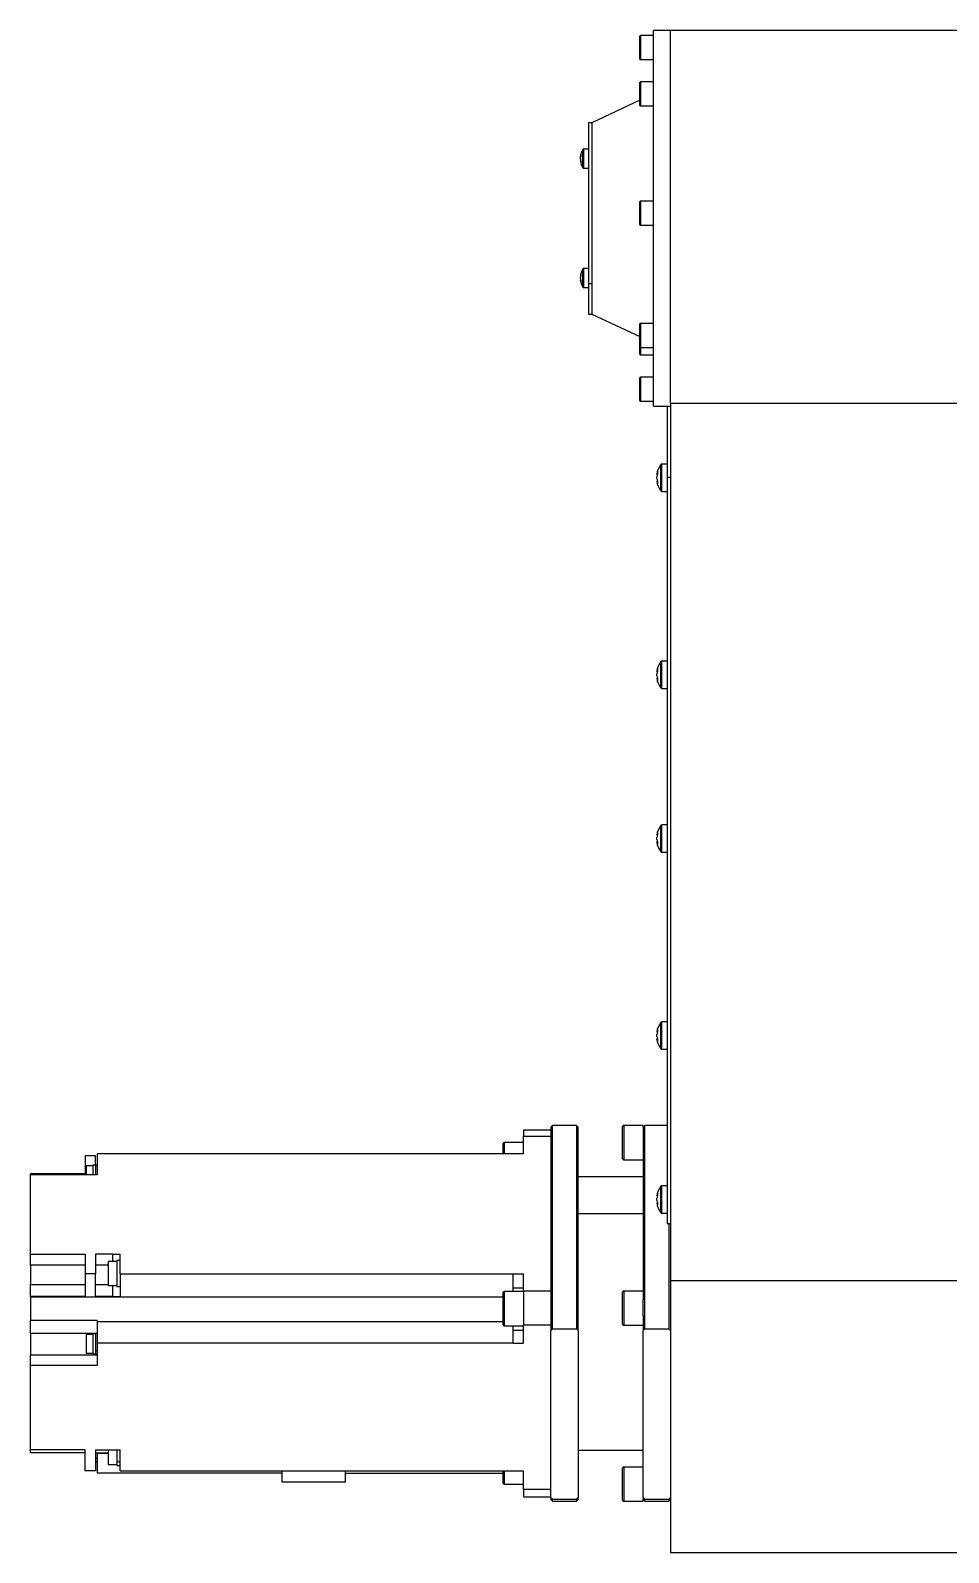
# Model space of a CAD drawing. Header units: millimetres. Extents: x 0.015 to 0.589, y 0.005 to 0.415.
# Drawn here: x 0.39031 to 0.41718, y 0.30173 to 0.34628 of the extents above; entities that cross this region are included whole.
import ezdxf

# ---------------------------------------------------------------- set-up
doc = ezdxf.new("R2010")
doc.units = ezdxf.units.MM

msp = doc.modelspace()

# ---------------------------------------------------------------- linework, layer by layer
at = {"color": 7, "linetype": 'Continuous', "lineweight": 25}
for p, q in [((0.4090411054418134, 0.346278705205793), (0.4085411054418135, 0.346278705205793)), ((0.4085411054418134, 0.3352787052057929), (0.4085411054418135, 0.346278705205793)), ((0.4183411054418135, 0.3462787052057929), (0.4090411054418133, 0.346278705205793)), ((0.4090411054418134, 0.3353603241722787), (0.4090411054418135, 0.346278705205793)), ((0.4081411054418135, 0.3455128833381772), (0.4081411054418135, 0.3461063653358036)), ((0.4085411054418135, 0.3461263653358043), (0.4081611054418135, 0.3461263653358043)), ((0.4081411054418135, 0.3454463653358036), (0.4081411054418135, 0.3455128833381772)), ((0.4081611054418135, 0.3454263653358042), (0.4085411054418135, 0.3454263653358042)), ((0.4081411054418135, 0.3440907354519698), (0.4081411054418135, 0.3447507354519698)), ((0.4085411054418135, 0.3447707354519711), (0.4081611054418135, 0.3447707354519711)), ((0.4081411054418135, 0.3442398163169041), (0.4067411054418135, 0.343578705205793)), ((0.4081611054418135, 0.3440707354519711), (0.4085411054418135, 0.3440707354519711)), ((0.4067411054418135, 0.3435787052057931), (0.4066411054418135, 0.3435787052057931)), ((0.4066411054418135, 0.3435787052057931), (0.4066411054418134, 0.3388602972514965)), ((0.4067411054418135, 0.3435787052057931), (0.4067411054418134, 0.3388602972514964)), ((0.4067411054418135, 0.343578705205793), (0.4067411054418134, 0.337978705205793)), ((0.4064056849538223, 0.3425933675845099), (0.4064056849538224, 0.3425943966853729)), ((0.4064056849538224, 0.3425933675845099), (0.4064056849538223, 0.342592525045333)), ((0.4064056849538223, 0.3425933675845099), (0.4064188091522971, 0.3425925647722279)), ((0.4064167317502739, 0.3425918894408356), (0.4064056849538223, 0.342592525045333)), ((0.4066411054418134, 0.3428068797239579), (0.4065014555950726, 0.3428068797239579)), ((0.4064056849538224, 0.3425151364502262), (0.4064056849538224, 0.3425426668028607)), ((0.4064056849538224, 0.3425151364502261), (0.4064056849538224, 0.3425110926450551)), ((0.4064198924152363, 0.3424620518636821), (0.4064056849538224, 0.3424612344025828)), ((0.4064056849538224, 0.3424593627625427), (0.4064056849538224, 0.3424612344025828)), ((0.4065014555950726, 0.3422468797239579), (0.4066411054418134, 0.3422468797239579)), ((0.4081411054418134, 0.3406016536444986), (0.4081411054418134, 0.3412616536444987)), ((0.4085411054418134, 0.3412816536444999), (0.4081611054418135, 0.3412816536444999)), ((0.4081611054418134, 0.3405816536444999), (0.4085411054418134, 0.3405816536444999)), ((0.4064056849538223, 0.3390970185481801), (0.4064056849538223, 0.3390980476490432)), ((0.4064056849538223, 0.3390970185481801), (0.4064056849538223, 0.3390961760090033)), ((0.4064056849538223, 0.3390970185481801), (0.406418809152297, 0.3390962157358982)), ((0.4064167317502738, 0.3390955404045058), (0.4064056849538223, 0.3390961760090033)), ((0.4064056849538223, 0.3390187874138965), (0.4064056849538223, 0.3390463177665309)), ((0.4066411054418134, 0.3393105306876282), (0.4065014555950726, 0.3393105306876282)), ((0.4064056849538223, 0.3390187874138963), (0.4064056849538223, 0.3390147436087254)), ((0.4064198924152362, 0.3389657028273524), (0.4064056849538223, 0.338964885366253)), ((0.4064056849538223, 0.338963013726213), (0.4064056849538223, 0.338964885366253)), ((0.4065014555950726, 0.3387505306876282), (0.4066411054418134, 0.3387505306876282)), ((0.4066411054418134, 0.3388602972514965), (0.4066411054418134, 0.3379787052057931)), ((0.4067411054418134, 0.3388602972514964), (0.4066411054418134, 0.3388602972514965)), ((0.4067411054418134, 0.3388602972514964), (0.4067411054418134, 0.3379787052057931)), ((0.4066411054418134, 0.3379787052057931), (0.4067411054418134, 0.3379787052057931)), ((0.4067411054418134, 0.337978705205793), (0.4081411054418134, 0.3373175940946819)), ((0.4085411054418134, 0.3377029767159762), (0.4081611054418134, 0.3377029767159762)), ((0.4081411054418134, 0.3376614716726934), (0.4081411054418134, 0.3376829767159775)), ((0.4081411054418134, 0.3370229767159775), (0.4081411054418134, 0.3376614716726934)), ((0.4081411054418134, 0.3368066749596161), (0.4081411054418134, 0.3370246105549701)), ((0.4081611054418134, 0.3370029767159761), (0.4085411054418134, 0.3370029767159761)), ((0.4081611054418134, 0.3367866749596148), (0.4085411054418134, 0.3367866749596148)), ((0.4081411054418134, 0.3360895400324982), (0.4081411054418134, 0.3361110450757824)), ((0.4081411054418134, 0.3354510450757823), (0.4081411054418134, 0.3360895400324982)), ((0.4085411054418134, 0.336131045075781), (0.4081611054418134, 0.336131045075781)), ((0.4081611054418134, 0.335431045075781), (0.4085411054418134, 0.335431045075781)), ((0.4085411054418134, 0.335278705205793), (0.4090411054418133, 0.335278705205793)), ((0.4089411054418134, 0.335278705205793), (0.4089411054418133, 0.3332085995461881)), ((0.4178411054418134, 0.3353603241722786), (0.4090411054418134, 0.3353603241722787)), ((0.4090411054418134, 0.3353603241722787), (0.409041105441813, 0.3096798320971054)), ((0.4086389864400133, 0.3332854661607497), (0.4086389864400135, 0.333287881151468)), ((0.4086389864400135, 0.3332854661607497), (0.4086389864400133, 0.3332839398934014)), ((0.4089411054418133, 0.3335869693705527), (0.4087866360292103, 0.3335869693705527)), ((0.4086389864400136, 0.3331650246707738), (0.4086389864400135, 0.3332148961538594)), ((0.4086389864400135, 0.3331650246707738), (0.4086389864400137, 0.3331590425872445)), ((0.4086389864400135, 0.3330860575896364), (0.4086389864400138, 0.3330899988477025)), ((0.4089411054418133, 0.3332085995461881), (0.4090411054418133, 0.3332085995461881)), ((0.4089411054418133, 0.3332085995461881), (0.4089411054418131, 0.3113564180691272)), ((0.4087866360292103, 0.3327869693705526), (0.4089411054418133, 0.3327869693705526)), ((0.4086389864400133, 0.3275195983325785), (0.4086389864400135, 0.3275220133232968)), ((0.4086389864400135, 0.3275195983325785), (0.4086389864400133, 0.3275180720652303)), ((0.4086389864400135, 0.3273991568426027), (0.4086389864400135, 0.3274490283256882)), ((0.4089411054418133, 0.3278211015423815), (0.4087866360292102, 0.3278211015423815)), ((0.4086389864400135, 0.3273991568426027), (0.4086389864400136, 0.3273931747590734)), ((0.4086389864400135, 0.3273201897614653), (0.4086389864400137, 0.3273241310195314)), ((0.4087866360292102, 0.3270211015423815), (0.4089411054418133, 0.3270211015423815)), ((0.4089411054418132, 0.3230250816566399), (0.4087866360292102, 0.3230250816566399)), ((0.4086389864400132, 0.3227235784468369), (0.4086389864400134, 0.3227259934375552)), ((0.4086389864400134, 0.3227235784468369), (0.4086389864400132, 0.3227220521794886)), ((0.4086389864400135, 0.322603136956861), (0.4086389864400134, 0.3226530084399466)), ((0.4086389864400134, 0.322603136956861), (0.4086389864400136, 0.3225971548733318)), ((0.4086389864400134, 0.3225241698757236), (0.4086389864400137, 0.3225281111337898)), ((0.4087866360292102, 0.3222250816566399), (0.4089411054418132, 0.3222250816566399)), ((0.4089411054418132, 0.3172592138284688), (0.4087866360292101, 0.3172592138284688)), ((0.4086389864400132, 0.3169577106186658), (0.4086389864400133, 0.3169601256093841)), ((0.4086389864400133, 0.3169577106186658), (0.4086389864400131, 0.3169561843513175)), ((0.4086389864400134, 0.3168372691286899), (0.4086389864400133, 0.3168871406117755)), ((0.4086389864400133, 0.3168372691286899), (0.4086389864400135, 0.3168312870451607)), ((0.4086389864400133, 0.3167583020475525), (0.4086389864400136, 0.3167622433056186)), ((0.4087866360292101, 0.3164592138284688), (0.4089411054418132, 0.3164592138284688)), ((0.405541105441813, 0.3140935598051918), (0.4047411054418131, 0.3140935598051918)), ((0.4047411054418131, 0.3140935598051918), (0.4047411054418131, 0.3139034440396568)), ((0.4055911054418131, 0.314228839039437), (0.4055411054418132, 0.3141788390394371)), ((0.4055411054418132, 0.3141788390394371), (0.4055411054418131, 0.3082217853876324)), ((0.4062911054418131, 0.314228839039437), (0.4055911054418131, 0.314228839039437)), ((0.4055911054418131, 0.3082806249428523), (0.4055911054418131, 0.314228839039437)), ((0.4063411054418131, 0.314178839039437), (0.4062911054418131, 0.314228839039437)), ((0.4062911054418131, 0.314228839039437), (0.4062911054418131, 0.3082806249428523)), ((0.4063411054418131, 0.3082217853876324), (0.4063411054418131, 0.314178839039437)), ((0.4076411054418131, 0.3134044806914049), (0.4076411054418131, 0.3141964991694476)), ((0.4082411054418131, 0.3142264991694479), (0.4076711054418132, 0.3142264991694479)), ((0.4082911054418131, 0.314228839039437), (0.4082411054418131, 0.314178839039437)), ((0.4082411054418131, 0.3141784997016667), (0.4082411054418131, 0.3142264991694477)), ((0.4082411054418131, 0.3141784997016667), (0.4082411054418131, 0.3091227926971741)), ((0.4089411054418132, 0.314228839039437), (0.4082911054418131, 0.314228839039437)), ((0.4082911054418131, 0.3082806249428522), (0.4082911054418131, 0.314228839039437)), ((0.4041411054418131, 0.3134009710865115), (0.4041411054418131, 0.3136967331564459)), ((0.4047411054418131, 0.3137267331564462), (0.4041711054418132, 0.3137267331564462)), ((0.4047411054418131, 0.3134003805723872), (0.4047411054418131, 0.3139034440396568)), ((0.405541105441813, 0.3139034440396568), (0.4047411054418131, 0.3139034440396568)), ((0.3919111054418131, 0.3133389625136186), (0.3919111054418131, 0.3128112057658614)), ((0.3922111054418131, 0.3133389625136186), (0.3919111054418131, 0.3133389625136186)), ((0.3922111054418131, 0.3130665306206335), (0.3922111054418131, 0.3133389625136186)), ((0.3922611054418131, 0.3134009710865116), (0.3922611054418131, 0.312786656551977)), ((0.4044411054418131, 0.3134009710865115), (0.3922611054418131, 0.3134009710865116)), ((0.4044411054418131, 0.3134009710865115), (0.4044411054418131, 0.3134003805723871)), ((0.4047411054418131, 0.3134003805723872), (0.4044411054418131, 0.3134003805723871)), ((0.4076411054418131, 0.3132564991694476), (0.4076411054418131, 0.3134044806914049)), ((0.4076711054418132, 0.3132264991694479), (0.4082411054418131, 0.3132264991694479)), ((0.3919111054418131, 0.3128112057658614), (0.3903111054418131, 0.3128112057658614)), ((0.3903111054418131, 0.3128112057658614), (0.3903111054418131, 0.3128012882240271)), ((0.3919411054418132, 0.3128007130754504), (0.3903111054418131, 0.3128007130754498)), ((0.3903111054418131, 0.3127866565519771), (0.3903111054418131, 0.3128007130754498)), ((0.3922611054418131, 0.312786656551977), (0.3903111054418131, 0.3127866565519771)), ((0.3903111054418131, 0.3104640126358822), (0.3903111054418131, 0.3127866565519771)), ((0.3921411054418131, 0.3130465306206336), (0.3919411054418131, 0.3130465306206336)), ((0.3919411054418132, 0.3130465306206336), (0.3919411054418131, 0.312786656551977)), ((0.3922111054418131, 0.3130665306206336), (0.3921411054418131, 0.3130665306206336)), ((0.3921411054418131, 0.3130665306206337), (0.3921411054418131, 0.312786656551977)), ((0.392261105441813, 0.3130715306206336), (0.392211105441813, 0.3130715306206336)), ((0.3922111054418131, 0.3130715306206336), (0.3922111054418131, 0.312786656551977)), ((0.4082411054418131, 0.312728839039437), (0.4063411054418131, 0.312728839039437)), ((0.4089411054418131, 0.3124631939427271), (0.4087866360292101, 0.3124631939427271)), ((0.4086389864400131, 0.3121616907329242), (0.4086389864400133, 0.3121641057236424)), ((0.4086389864400133, 0.3121616907329242), (0.4086389864400131, 0.3121601644655759)), ((0.4086389864400133, 0.3120412492429482), (0.4086389864400133, 0.3120911207260338)), ((0.4086389864400133, 0.3120412492429482), (0.4086389864400135, 0.312035267159419)), ((0.4086389864400133, 0.3119622821618109), (0.4086389864400136, 0.311966223419877)), ((0.4082411054418131, 0.3116424632363785), (0.4063411054418131, 0.3116424632363785)), ((0.4087866360292101, 0.3116631939427271), (0.4089411054418131, 0.3116631939427271)), ((0.4089411054418131, 0.3113564180691272), (0.4090411054418131, 0.3113564180691273)), ((0.4089911054418131, 0.3113564180691272), (0.4089911054418131, 0.3082806249428523)), ((0.3903111054418131, 0.3104640126358822), (0.3919111054418131, 0.3104640126358821)), ((0.3903111054418131, 0.3101435139742186), (0.3903111054418131, 0.3104640126358822)), ((0.3919111054418131, 0.3101435139742186), (0.3903111054418131, 0.3101435139742186)), ((0.3903111054418131, 0.3101435139742186), (0.3903111054418131, 0.3095780932753393)), ((0.3919111054418131, 0.3104640126358821), (0.3919111054418131, 0.3098839553862457)), ((0.3927111054418131, 0.3104640126358821), (0.3922111054418131, 0.3104640126358821)), ((0.3922111054418131, 0.3104640126358821), (0.3922111054418131, 0.3098839553862457)), ((0.3928411054418131, 0.3102441929437265), (0.3925811054418131, 0.3102441929437265)), ((0.3925811054418131, 0.3102441929437265), (0.3925811054418131, 0.3095441929437265)), ((0.3927111054418131, 0.3104641102961635), (0.3929411054418131, 0.3104641102961635)), ((0.3927111054418131, 0.3104641102961635), (0.3927111054418131, 0.3104640126358821)), ((0.3927111054418131, 0.3104640126358821), (0.3927111054418131, 0.3102441929437265)), ((0.3929411054418131, 0.3102741929437265), (0.3928411054418131, 0.3102741929437265)), ((0.3928411054418131, 0.3102741929437265), (0.3928411054418131, 0.3095141929437265)), ((0.3929411054418131, 0.3102422519478112), (0.3929411054418131, 0.3104641102961635)), ((0.3929411054418131, 0.3100676872929376), (0.3929411054418131, 0.3102422519478112)), ((0.3929411054418131, 0.3098839553862457), (0.3929411054418131, 0.3100676872929376)), ((0.3922111054418131, 0.3098839553862457), (0.3919111054418131, 0.3098839553862457)), ((0.3919111054418131, 0.3098839553862457), (0.391911105441813, 0.3092271654883511)), ((0.392211105441813, 0.3092271654883517), (0.3922111054418131, 0.3098839553862457)), ((0.3929411054418131, 0.3098839553862457), (0.4044411054418131, 0.3098839553862456)), ((0.3929411054418131, 0.3098839553862457), (0.392941105441813, 0.3092241361508477)), ((0.4044411054418131, 0.30988454590037), (0.4047411054418131, 0.30988454590037)), ((0.4044411054418131, 0.30988454590037), (0.4044411054418131, 0.3098839553862456)), ((0.404441105441813, 0.3093664926342725), (0.4044411054418131, 0.3098839553862456)), ((0.4047411054418131, 0.3093814824331004), (0.4047411054418131, 0.30988454590037)), ((0.4178411054418131, 0.3096798320971053), (0.409041105441813, 0.3096798320971054)), ((0.409041105441813, 0.3096798320971054), (0.409041105441813, 0.301728839039437)), ((0.3903111054418131, 0.3095780932753393), (0.3919111054418131, 0.3095780932753392)), ((0.390311105441813, 0.3092271654883511), (0.3903111054418131, 0.3095780932753393)), ((0.391911105441813, 0.3092271654883511), (0.390311105441813, 0.3092271654883511)), ((0.390311105441813, 0.3092271654883511), (0.3903111054418131, 0.3092150562719036)), ((0.3903111054418131, 0.3092150562719036), (0.3903111054418131, 0.308518632187271)), ((0.392711105441813, 0.3092271654883511), (0.392211105441813, 0.3092271654883517)), ((0.3925811054418131, 0.3095441929437265), (0.3928411054418131, 0.3095441929437265)), ((0.3927111054418131, 0.3095441929437265), (0.392711105441813, 0.3092271654883511)), ((0.392711105441813, 0.3092241361508477), (0.392711105441813, 0.3092271654883511)), ((0.392711105441813, 0.3092241361508477), (0.392941105441813, 0.3092241361508477)), ((0.3928411054418131, 0.3095141929437265), (0.3929411054418131, 0.3095141929437265)), ((0.4041411054418131, 0.3085444741562295), (0.4041411054418131, 0.3093364926342722)), ((0.4047411054418131, 0.3093664926342724), (0.4041711054418131, 0.3093664926342724)), ((0.404441105441813, 0.3094817279999287), (0.404741105441813, 0.3094817279999287)), ((0.4055411054418131, 0.3093814824331004), (0.4047411054418131, 0.3093814824331004)), ((0.4047411054418131, 0.3093814824331004), (0.404741105441813, 0.3083919962100614)), ((0.4076411054418131, 0.3085597690001), (0.4076411054418131, 0.3093517874781426)), ((0.4082411054418131, 0.3093817874781429), (0.4076711054418131, 0.3093817874781429)), ((0.4082411054418131, 0.3086680223760447), (0.4082411054418131, 0.3091227926971741)), ((0.3922611054418131, 0.3085186321872717), (0.3903111054418131, 0.308518632187271)), ((0.3903111054418131, 0.308142256743151), (0.3903111054418131, 0.308518632187271)), ((0.3922611054418131, 0.3085186321872717), (0.3922611054418131, 0.3084925650442199)), ((0.3922611054418131, 0.3084925650442199), (0.3922611054418131, 0.3078577969299139)), ((0.4041411054418131, 0.3083964926342722), (0.4041411054418131, 0.3085444741562295)), ((0.4041711054418131, 0.3083664926342724), (0.4047411054418131, 0.3083664926342724)), ((0.404441105441813, 0.3078577969299137), (0.4044411054418131, 0.3083664926342724)), ((0.404741105441813, 0.3083919962100614), (0.405541105441813, 0.3083919962100614)), ((0.404741105441813, 0.3078571691305105), (0.404741105441813, 0.3083919962100614)), ((0.4076411054418131, 0.3084117874781426), (0.4076411054418131, 0.3085597690001)), ((0.4076711054418131, 0.3083817874781429), (0.4082411054418131, 0.3083817874781429)), ((0.4082411054418131, 0.3086680223760447), (0.4082411054418131, 0.3082217853876323)), ((0.3922611054418131, 0.3081422567431509), (0.3903111054418131, 0.308142256743151)), ((0.3903111054418131, 0.308142256743151), (0.3903111054418131, 0.3075061584569117)), ((0.3921411054418131, 0.3081115135498745), (0.3919411054418131, 0.3081115135498746)), ((0.391941105441813, 0.3081115135498746), (0.391941105441813, 0.3075615135498746)), ((0.3922111054418131, 0.3081315135498746), (0.3921411054418131, 0.3081315135498746)), ((0.3921411054418131, 0.3081315135498746), (0.3921411054418131, 0.3075415135498746)), ((0.392261105441813, 0.3081365135498746), (0.392211105441813, 0.3081365135498746)), ((0.3922111054418131, 0.3081365135498745), (0.392211105441813, 0.3076309698404857)), ((0.3922611054418131, 0.3078577969299139), (0.392261105441813, 0.3072046943498079)), ((0.404441105441813, 0.3078577969299137), (0.3922611054418131, 0.3078577969299139)), ((0.4044411054418131, 0.3082395836890152), (0.4047411054418131, 0.3082395836890151)), ((0.404441105441813, 0.3078577969299137), (0.404441105441813, 0.3078571691305105)), ((0.404441105441813, 0.3078571691305105), (0.404741105441813, 0.3078571691305105)), ((0.405541105441813, 0.3033436396887592), (0.4055411054418131, 0.3082217853876324)), ((0.4055911054418131, 0.3082806249428523), (0.4062911054418131, 0.3082806249428523)), ((0.4063411054418131, 0.3082217853876324), (0.406341105441813, 0.3033436396887591)), ((0.408241105441813, 0.303343639688759), (0.4082411054418131, 0.3082217853876323)), ((0.4082911054418131, 0.3082806249428522), (0.4089911054418131, 0.3082806249428523)), ((0.392261105441813, 0.3075061584569116), (0.3903111054418131, 0.3075061584569117)), ((0.3903111054418131, 0.3072046943498079), (0.3903111054418131, 0.3075061584569117)), ((0.391941105441813, 0.3075615135498745), (0.3921411054418131, 0.3075615135498745)), ((0.3921411054418131, 0.3075415135498746), (0.392211105441813, 0.3075415135498746)), ((0.392211105441813, 0.3076309698404857), (0.3922111054418131, 0.3075365135498745)), ((0.392261105441813, 0.3076309698404857), (0.392211105441813, 0.3076309698404857)), ((0.392211105441813, 0.3075365135498746), (0.392261105441813, 0.3075365135498746)), ((0.392261105441813, 0.3072046943498079), (0.3903111054418131, 0.3072046943498079)), ((0.390311105441813, 0.3047353978429), (0.3903111054418131, 0.3072046943498079)), ((0.391911105441813, 0.3047353978429), (0.390311105441813, 0.3047353978429)), ((0.390311105441813, 0.3046464723130131), (0.390311105441813, 0.3047353978429)), ((0.391911105441813, 0.3041187155652558), (0.391911105441813, 0.3047353978429)), ((0.392211105441813, 0.3047353978429), (0.392711105441813, 0.3047353978429)), ((0.392211105441813, 0.3047353978429), (0.392211105441813, 0.3041187155652558)), ((0.392581105441813, 0.3047353978429), (0.392581105441813, 0.3043021307744572)), ((0.392711105441813, 0.3047355016694875), (0.392941105441813, 0.3047355016694875)), ((0.392711105441813, 0.3047355016694875), (0.392711105441813, 0.3047353978429)), ((0.3928411054418131, 0.3047355016694875), (0.3928411054418131, 0.3043917754092312)), ((0.392941105441813, 0.3044996351034511), (0.392941105441813, 0.3047355016694875)), ((0.406341105441813, 0.304728839039437), (0.408241105441813, 0.304728839039437)), ((0.391911105441813, 0.3046464723130131), (0.390311105441813, 0.3046464723130131)), ((0.392211105441813, 0.3046464723130131), (0.392581105441813, 0.3046464723130131)), ((0.392261105441813, 0.3044806037488518), (0.392211105441813, 0.3044806037488519)), ((0.392211105441813, 0.3043861474582408), (0.392261105441813, 0.3043861474582408)), ((0.392261105441813, 0.3046464723130131), (0.392261105441813, 0.3046342787263643)), ((0.392261105441813, 0.3046342787263643), (0.392261105441813, 0.3040567069923628)), ((0.392581105441813, 0.3043021307744572), (0.3928411054418131, 0.3043021307744571)), ((0.3928411054418131, 0.3043917754092312), (0.392941105441813, 0.3043917754092312)), ((0.3928411054418131, 0.3043917754092312), (0.3928411054418131, 0.3042721307744571)), ((0.392941105441813, 0.3043917754092312), (0.392941105441813, 0.3044996351034511)), ((0.392941105441813, 0.3043140483720877), (0.392941105441813, 0.3043917754092312)), ((0.392941105441813, 0.3041187155652558), (0.392941105441813, 0.3043140483720877)), ((0.392211105441813, 0.3041187155652558), (0.391911105441813, 0.3041187155652558)), ((0.397676105441813, 0.3040567069923628), (0.392261105441813, 0.3040567069923628)), ((0.3928411054418131, 0.3042721307744572), (0.392941105441813, 0.3042721307744572)), ((0.392941105441813, 0.3041187155652558), (0.4044411054418131, 0.3041187155652557)), ((0.397676105441813, 0.3037861779710517), (0.397676105441813, 0.3041187155652558)), ((0.399531105441813, 0.3037861779710516), (0.399531105441813, 0.3041187155652558)), ((0.399531105441813, 0.3040567069923628), (0.404141105441813, 0.3040567069923627)), ((0.404141105441813, 0.3039089264443855), (0.404141105441813, 0.3041187155652557)), ((0.404141105441813, 0.3037609449224282), (0.404141105441813, 0.3039089264443855)), ((0.4044411054418131, 0.304119343364659), (0.404741105441813, 0.304119343364659)), ((0.4044411054418131, 0.304119343364659), (0.4044411054418131, 0.3041187155652557)), ((0.404741105441813, 0.303584516285108), (0.404741105441813, 0.304119343364659)), ((0.407641105441813, 0.3034091604313838), (0.407641105441813, 0.3042011789094264)), ((0.408241105441813, 0.3042311789094267), (0.4076711054418131, 0.3042311789094267)), ((0.399531105441813, 0.3037861779710516), (0.397676105441813, 0.3037861779710517)), ((0.4041711054418131, 0.3037309449224284), (0.404741105441813, 0.3037309449224284)), ((0.404741105441813, 0.303584516285108), (0.405541105441813, 0.303584516285108)), ((0.404741105441813, 0.303584516285108), (0.404741105441813, 0.3033641182736824)), ((0.407641105441813, 0.3032611789094264), (0.407641105441813, 0.3034091604313838)), ((0.404741105441813, 0.3033641182736824), (0.405541105441813, 0.3033641182736824)), ((0.405541105441813, 0.3033436396887592), (0.405541105441813, 0.303278839039437)), ((0.405541105441813, 0.303278839039437), (0.405591105441813, 0.303228839039437)), ((0.406291105441813, 0.3032848001335392), (0.405591105441813, 0.3032848001335392)), ((0.405591105441813, 0.303228839039437), (0.405591105441813, 0.3032848001335392)), ((0.405591105441813, 0.303228839039437), (0.406291105441813, 0.303228839039437)), ((0.406291105441813, 0.3032848001335392), (0.406291105441813, 0.303228839039437)), ((0.406291105441813, 0.303228839039437), (0.406341105441813, 0.303278839039437)), ((0.406341105441813, 0.303278839039437), (0.406341105441813, 0.3033436396887591)), ((0.4076711054418131, 0.3032311789094267), (0.408241105441813, 0.3032311789094267)), ((0.408241105441813, 0.303343639688759), (0.408241105441813, 0.3032930961724908)), ((0.408241105441813, 0.3032311789094265), (0.408241105441813, 0.3032930961724908)), ((0.408241105441813, 0.303278839039437), (0.408291105441813, 0.303228839039437)), ((0.4089911054418131, 0.3032848001335392), (0.408291105441813, 0.3032848001335392)), ((0.408291105441813, 0.303228839039437), (0.408291105441813, 0.3032848001335392)), ((0.408291105441813, 0.303228839039437), (0.4089911054418131, 0.303228839039437)), ((0.4089911054418131, 0.3032848001335392), (0.4089911054418131, 0.303228839039437)), ((0.4089911054418131, 0.303228839039437), (0.409041105441813, 0.303278839039437)), ((0.409041105441813, 0.301728839039437), (0.419641105441813, 0.3017288390394369))]:
    msp.add_line(p, q, dxfattribs=at)
at = {"color": 8, "linetype": 'Continuous', "lineweight": 25}
for p, q in [((0.4081611054418135, 0.3461263653358035), (0.4081611054418135, 0.3454969147322605)), ((0.4081611054418135, 0.3454969147322605), (0.4081611054418135, 0.3454263653358036)), ((0.4081611054418135, 0.3447707354519699), (0.4081611054418135, 0.3440707354519699)), ((0.4064786426017068, 0.3423436430838049), (0.4064786426017068, 0.342794321584423)), ((0.4065014555950726, 0.3423350389285282), (0.4065014555950726, 0.3428068797239579)), ((0.4064786426017068, 0.3422594378634928), (0.4064786426017068, 0.3423436430838049)), ((0.4065014555950726, 0.3422468797239579), (0.4065014555950726, 0.3423350389285282)), ((0.4081611054418135, 0.3412816536444987), (0.4081611054418134, 0.3405816536444987)), ((0.4064786426017067, 0.3388472940474752), (0.4064786426017067, 0.3392979725480932)), ((0.4065014555950726, 0.3388386898921985), (0.4065014555950726, 0.3393105306876282)), ((0.4064786426017067, 0.338763088827163), (0.4064786426017067, 0.3388472940474752)), ((0.4065014555950726, 0.3387505306876282), (0.4065014555950726, 0.3388386898921985)), ((0.4081611054418134, 0.3377029767159775), (0.4081611054418134, 0.3376801683367368)), ((0.4081611054418134, 0.3376801683367368), (0.4081611054418134, 0.3370029767159775)), ((0.4081611054418134, 0.3370029767159775), (0.4081611054418134, 0.3367866749596161)), ((0.4081611054418134, 0.3361310450757823), (0.4081611054418134, 0.3361082366965416)), ((0.4081611054418134, 0.3361082366965416), (0.4081611054418134, 0.3354310450757823)), ((0.4087576443372662, 0.332922953943617), (0.4087576443372662, 0.3335723113900959)), ((0.4087866360292103, 0.3329129110913667), (0.4087866360292103, 0.3335869693705519)), ((0.4087576443372661, 0.332801627351008), (0.4087576443372662, 0.332922953943617)), ((0.4087866360292103, 0.332786969370552), (0.4087866360292103, 0.3329129110913667)), ((0.4087576443372661, 0.3271570861154459), (0.4087576443372661, 0.3278064435619248)), ((0.4087866360292102, 0.3271470432631956), (0.4087866360292102, 0.3278211015423808)), ((0.4087576443372661, 0.3270357595228369), (0.4087576443372661, 0.3271570861154459)), ((0.4087866360292102, 0.3270211015423808), (0.4087866360292102, 0.3271470432631956)), ((0.4087576443372661, 0.3223610662297042), (0.4087576443372661, 0.3230104236761832)), ((0.4087866360292102, 0.322351023377454), (0.4087866360292102, 0.3230250816566392)), ((0.408757644337266, 0.3222397396370952), (0.4087576443372661, 0.3223610662297042)), ((0.4087866360292102, 0.3222250816566392), (0.4087866360292102, 0.322351023377454)), ((0.408757644337266, 0.3165951984015331), (0.408757644337266, 0.317244555848012)), ((0.4087866360292101, 0.3165851555492828), (0.4087866360292101, 0.3172592138284681)), ((0.408757644337266, 0.3164738718089241), (0.408757644337266, 0.3165951984015331)), ((0.4087866360292101, 0.316459213828468), (0.4087866360292101, 0.3165851555492828)), ((0.4076711054418132, 0.314226499169448), (0.4076711054418132, 0.3133839263204664)), ((0.4041711054418132, 0.3137267331564463), (0.4041711054418132, 0.3134009710865115)), ((0.4076711054418132, 0.3133839263204664), (0.4076711054418132, 0.313226499169448)), ((0.3903111054418131, 0.3128012882240271), (0.3919411054418132, 0.3128012882240271)), ((0.408757644337266, 0.3117991785157915), (0.408757644337266, 0.3124485359622704)), ((0.4087866360292101, 0.3117891356635412), (0.4087866360292101, 0.3124631939427264)), ((0.4087576443372659, 0.3116778519231824), (0.408757644337266, 0.3117991785157915)), ((0.4087866360292101, 0.3116631939427264), (0.4087866360292101, 0.3117891356635412)), ((0.3925811054418131, 0.3101435139742186), (0.3922111054418131, 0.3101435139742186)), ((0.3903111054418131, 0.3092150562719036), (0.4041411054418131, 0.3092150562719035)), ((0.3922111054418131, 0.3095780932753392), (0.3925811054418131, 0.3095780932753392)), ((0.4041711054418131, 0.3093664926342726), (0.4041711054418131, 0.308523919785291)), ((0.4076711054418131, 0.309381787478143), (0.4076711054418131, 0.3085392146291615)), ((0.3922611054418131, 0.3084925650442199), (0.4041411054418131, 0.3084925650442191)), ((0.4041711054418131, 0.308523919785291), (0.4041711054418131, 0.3083664926342726)), ((0.4076711054418131, 0.3085392146291615), (0.4076711054418131, 0.308381787478143)), ((0.392261105441813, 0.3046342787263643), (0.3925811054418131, 0.3046342787263643)), ((0.4041711054418131, 0.3041187155652557), (0.4041711054418131, 0.303888372073447)), ((0.4041711054418131, 0.303888372073447), (0.4041711054418131, 0.3037309449224285)), ((0.4076711054418131, 0.3042311789094268), (0.4076711054418131, 0.3033886060604453)), ((0.4076711054418131, 0.3033886060604453), (0.4076711054418131, 0.3032311789094268))]:
    msp.add_line(p, q, dxfattribs=at)
at = {"color": 7, "linetype": 'Continuous', "lineweight": 25}
for centre, radius, start, end in [((0.4081611054418135, 0.3461063653358036), 1.999999999996449e-05, 90, 180.0000000001598), ((0.4081611054418135, 0.3454463653358036), 2.000000000002e-05, 180, 270.0000000000008), ((0.4081611054418135, 0.3447507354519699), 2.000000000002e-05, 90, 180), ((0.4081611054418135, 0.3440907354519699), 2.000000000002e-05, 180, 270.0000000000008), ((0.4069011054418135, 0.3425268797239578), 0.0005000000000000344, 147.6639740024438, 172.2394185146355), ((0.4066797380196578, 0.3425501626433345), 0.0002774378305779001, 159.4866204920767, 171.0409582339721), ((0.4066797380196607, 0.3424994618616847), 0.0002774378305807882, 159.4866204921527, 171.0409582339386), ((0.4066760754034735, 0.3426220337094966), 0.0002574341969846798, 174.348737835057, 185.6512621650681), ((0.4065014555950726, 0.3427798797239579), 2.699999999999925e-05, 90, 147.6639740018533), ((0.4066509010519671, 0.3425563150895786), 0.0002486495830042768, 189.5326214752163, 201.712329717841), ((0.4066797380196568, 0.3425542975862303), 0.0002774378305768408, 188.9590417660287, 200.5133795079937), ((0.4066509010519543, 0.3425024130419321), 0.000248649582991233, 189.532621474995, 201.7123297182805), ((0.4069011054418135, 0.3425268797239578), 0.0005000000000000293, 187.7605814853653, 212.3360259975516), ((0.4067095324867213, 0.3424373769749023), 0.0002908912661027399, 174.6839321757869, 185.3160678244554), ((0.4065014555950726, 0.3422738797239579), 2.699999999999925e-05, 212.3360259981476, 270.0000000000008), ((0.4081611054418135, 0.3412616536444987), 2.000000000002e-05, 90, 180.0000000001598), ((0.4081611054418134, 0.3406016536444987), 1.999999999996449e-05, 179.999999999841, 270.0000000000008), ((0.4069011054418134, 0.3390305306876281), 0.0005000000000000344, 147.6639740024438, 172.2394185146355), ((0.4066797380196513, 0.3390538136070063), 0.0002774378305713659, 159.4866204918898, 171.0409582340612), ((0.4066797380196657, 0.3390031128253537), 0.0002774378305859855, 159.4866204922606, 171.0409582338293), ((0.406676075403466, 0.3391256846731666), 0.0002574341969772495, 174.3487378348312, 185.6512621651696), ((0.4065014555950726, 0.3392835306876282), 2.700000000000039e-05, 90, 147.6639740020158), ((0.4066509010519752, 0.3390599660532512), 0.0002486495830127711, 189.5326214754326, 201.7123297176398), ((0.4066797380196538, 0.3390579485499001), 0.0002774378305739102, 188.9590417660196, 200.51337950811), ((0.4066509010519617, 0.3390060640056043), 0.0002486495829988374, 189.5326214751674, 201.712329718079), ((0.4069011054418134, 0.3390305306876281), 0.0005000000000000344, 187.7605814853653, 212.336025997557), ((0.4067095324867266, 0.3389410279385725), 0.0002908912661081038, 174.6839321758742, 185.3160678243572), ((0.4065014555950726, 0.3387775306876282), 2.700000000003008e-05, 212.3360259980846, 270.0000000000008), ((0.4081611054418134, 0.3376829767159775), 2.000000000002e-05, 90, 180), ((0.4081611054418134, 0.3370229767159775), 2.000000000002e-05, 180, 270.0000000000008), ((0.4081611054418134, 0.3368066749596161), 2.000000000002e-05, 179.999999999841, 270.0000000000008), ((0.4081611054418134, 0.3361110450757823), 2.000000000002e-05, 90, 180), ((0.4081611054418134, 0.3354510450757823), 1.999999999996449e-05, 179.999999999841, 270.0000000000008), ((0.4092811054418133, 0.3331869693705523), 0.0006499999999999873, 143.6416323907245, 171.0687684472555), ((0.4089996093386686, 0.3332179022887844), 0.0003668974677337605, 156.0550896847401, 169.3884675541027), ((0.4089996093386978, 0.3331473322818855), 0.0003668974677639354, 156.0550896853433, 169.3884675536185), ((0.4089998647606768, 0.3333315255888202), 0.0003374262324415238, 173.9975485593698, 186.0024514408111), ((0.4087866360292103, 0.333550969370552), 3.599999999998564e-05, 90, 143.6416323907321), ((0.408962939561583, 0.3332297118910591), 0.0003303483940370225, 191.2923463055687, 205.3045250234756), ((0.4089996093386662, 0.3332266064592097), 0.0003668974677311211, 190.6115324459577, 203.9449103154437), ((0.4089629395615873, 0.3331546860679885), 0.0003303483940411477, 191.2923463055538, 205.3045250232545), ((0.4092811054418133, 0.3331869693705523), 0.0006500000000001152, 188.9312315527696, 216.3583676092971), ((0.4090437047717509, 0.3330509984088006), 0.0003812662199614756, 174.3535135976268, 185.646486402374), ((0.4087866360292103, 0.3328229693705519), 3.600000000001854e-05, 216.3583676093399, 270.0000000000008), ((0.4092811054418133, 0.3274211015423812), 0.0006499999999999873, 143.6416323907245, 171.0687684472555), ((0.408999609338673, 0.3274520344606121), 0.0003668974677383599, 156.0550896848507, 169.388467554043), ((0.4089996093386951, 0.3273814644537152), 0.0003668974677611631, 156.0550896852933, 169.3884675536697), ((0.408999864760683, 0.3275656577606494), 0.0003374262324477359, 173.9975485595281, 186.0024514407476), ((0.4087866360292102, 0.3277851015423808), 3.599999999998564e-05, 90, 143.6416323907321), ((0.4089629395615808, 0.3274638440628873), 0.0003303483940347568, 191.2923463055195, 205.304525023523), ((0.408999609338666, 0.3274607386310386), 0.0003668974677309645, 190.6115324459625, 203.9449103154543), ((0.4089629395615865, 0.3273888182398171), 0.0003303483940403634, 191.2923463055217, 205.3045250232557), ((0.4092811054418133, 0.3274211015423812), 0.0006500000000001482, 188.9312315527696, 216.358367609301), ((0.4090437047717462, 0.3272851305806295), 0.0003812662199567801, 174.353513597557, 185.6464864024438), ((0.4087866360292102, 0.3270571015423808), 3.600000000001854e-05, 216.3583676093399, 270.0000000000008), ((0.4092811054418132, 0.3226250816566396), 0.0006499999999999873, 143.6416323907245, 171.0687684472555), ((0.4087866360292102, 0.3229890816566392), 3.599999999998564e-05, 90, 143.6416323907321), ((0.4089996093386685, 0.3226560145748716), 0.0003668974677338281, 156.0550896847357, 169.3884675540958), ((0.4089996093386984, 0.3225854445679725), 0.0003668974677646856, 156.0550896853574, 169.3884675536052), ((0.4089629395615829, 0.3226678241771463), 0.0003303483940369723, 191.2923463055706, 205.3045250234797), ((0.4089996093386661, 0.322664718745297), 0.0003668974677310665, 190.6115324459593, 203.9449103154472), ((0.4089998647606767, 0.3227696378749075), 0.000337426232441579, 173.9975485593708, 186.0024514408101), ((0.4089629395615864, 0.3225927983540755), 0.0003303483940403265, 191.292346305533, 205.3045250232686), ((0.4092811054418132, 0.3226250816566396), 0.0006500000000001482, 188.9312315527696, 216.358367609301), ((0.4090437047717513, 0.3224891106948879), 0.0003812662199619176, 174.3535135976334, 185.6464864023675), ((0.4087866360292102, 0.3222610816566392), 3.600000000001854e-05, 216.3583676093399, 270.0000000000008), ((0.4092811054418132, 0.3168592138284684), 0.0006499999999999873, 143.6416323907245, 171.0687684472555), ((0.4087866360292101, 0.3172232138284681), 3.599999999998564e-05, 90, 143.6416323907321), ((0.4089996093386736, 0.3168901467466991), 0.0003668974677390903, 156.0550896848727, 169.3884675540382), ((0.4089996093386949, 0.3168195767398024), 0.0003668974677611258, 156.0550896852818, 169.3884675536596), ((0.4089629395615815, 0.3169019563489748), 0.0003303483940356519, 191.2923463055573, 205.3045250235134), ((0.4089996093386765, 0.3168988509171289), 0.0003668974677419512, 190.6115324461348, 203.9449103152339), ((0.4089629395615864, 0.3168269305259044), 0.0003303483940403767, 191.2923463055311, 205.3045250232644), ((0.4092811054418132, 0.3168592138284684), 0.0006500000000001482, 188.9312315527696, 216.358367609301), ((0.4089998647606826, 0.3170037700467366), 0.0003374262324474598, 173.9975485595231, 186.0024514407525), ((0.4090437047717461, 0.3167232428667168), 0.0003812662199567801, 174.353513597557, 185.6464864024438), ((0.4087866360292101, 0.3164952138284681), 3.6000000000036e-05, 216.3583676093399, 270.0000000000008), ((0.4076711054418132, 0.314196499169448), 3.000000000003e-05, 90, 180.0000000002129), ((0.4041711054418132, 0.3136967331564463), 3.000000000003e-05, 90, 180.0000000003189), ((0.4076711054418132, 0.313256499169448), 3.000000000003e-05, 179.999999999682, 270.0000000000008), ((0.4092811054418131, 0.3120631939427268), 0.0006499999999999873, 143.6416323907245, 171.0687684472555), ((0.4087866360292101, 0.3124271939427264), 3.599999999998564e-05, 90, 143.6416323907321), ((0.408999609338669, 0.3120941268609587), 0.0003668974677344031, 156.0550896847471, 169.3884675540862), ((0.4089996093386983, 0.3120235568540597), 0.000366897467764631, 156.0550896853539, 169.3884675536036), ((0.4089629395615837, 0.3121059364632339), 0.0003303483940379682, 191.2923463056047, 205.304525023462), ((0.4089996093386672, 0.3121028310313845), 0.0003668974677323906, 190.6115324459737, 203.9449103154217), ((0.4089629395615864, 0.3120309106401628), 0.0003303483940403767, 191.2923463055311, 205.3045250232644), ((0.4092811054418131, 0.3120631939427268), 0.0006500000000001482, 188.9312315527696, 216.358367609301), ((0.4089998647606763, 0.3122077501609947), 0.000337426232441303, 173.9975485593659, 186.002451440815), ((0.4090437047717512, 0.3119272229809751), 0.0003812662199619176, 174.3535135976334, 185.6464864023675), ((0.4087866360292101, 0.3116991939427264), 3.6000000000036e-05, 216.3583676093399, 270.0000000000008), ((0.4041711054418131, 0.3093364926342725), 3.000000000003e-05, 90, 180.0000000002129), ((0.4076711054418131, 0.309351787478143), 2.999999999997449e-05, 90, 180.0000000003189), ((0.4041711054418131, 0.3083964926342725), 2.999999999997449e-05, 179.999999999682, 270.0000000000008), ((0.4076711054418131, 0.308411787478143), 3.000000000003e-05, 179.999999999788, 270.0000000000008), ((0.4076711054418131, 0.3042011789094268), 2.999999999997449e-05, 90, 180.0000000003189), ((0.4041711054418131, 0.3037609449224286), 3.000000000003e-05, 179.999999999788, 270.0000000000008), ((0.4076711054418131, 0.3032611789094268), 3.000000000003e-05, 179.999999999788, 270.0000000000008)]:
    msp.add_arc(centre, radius, start, end, dxfattribs=at)
for points, knots in [([(0.4055411054418131, 0.3082217853876324), (0.4055503760193002, 0.3082327529118538), (0.405566978885615, 0.308252394874688), (0.4055837145192388, 0.3082719769515536), (0.4055911054418131, 0.3082806249428523)], [0, 0, 0, 0, 0.5583721094485251, 1, 1, 1, 1]), ([(0.4062911054418131, 0.3082806249428523), (0.4063005016910107, 0.3082696258100641), (0.4063172321305644, 0.308250041364996), (0.4063338295597494, 0.3082303969772334), (0.4063411054418131, 0.3082217853876324)], [0, 0, 0, 0, 0.5616259613152133, 0.9999999999999999, 0.9999999999999999, 0.9999999999999999, 0.9999999999999999]), ([(0.4082411054418131, 0.3082217853876323), (0.4082503760193002, 0.3082327529118538), (0.408266978885615, 0.3082523948746879), (0.4082837145192388, 0.3082719769515535), (0.4082911054418131, 0.3082806249428522)], [0, 0, 0, 0, 0.5583721094470366, 1, 1, 1, 1]), ([(0.4089911054418131, 0.3082806249428523), (0.4090005016910107, 0.3082696258100641), (0.4090172321305643, 0.3082500413649961), (0.4090338295597493, 0.3082303969772334), (0.4090411054418129, 0.3082217853876323)], [0, 0, 0, 0, 0.5616259613164152, 1, 1, 1, 1]), ([(0.405591105441813, 0.3032848001335392), (0.4055817091926154, 0.3032957992663274), (0.4055649787530617, 0.3033153837113954), (0.4055483813238767, 0.3033350280991581), (0.405541105441813, 0.3033436396887592)], [0, 0, 0, 0, 0.5616259613155801, 1, 1, 1, 1]), ([(0.406341105441813, 0.3033436396887591), (0.4063318348643259, 0.3033326721645377), (0.4063152319980111, 0.3033130302017035), (0.4062984963643873, 0.3032934481248379), (0.406291105441813, 0.3032848001335392)], [0, 0, 0, 0, 0.5583721094483695, 0.9999999999999999, 0.9999999999999999, 0.9999999999999999, 0.9999999999999999]), ([(0.408291105441813, 0.3032848001335392), (0.4082817091926154, 0.3032957992663273), (0.4082649787530617, 0.3033153837113952), (0.4082483813238766, 0.303335028099158), (0.408241105441813, 0.303343639688759)], [0, 0, 0, 0, 0.5616259613170049, 1, 1, 1, 1]), ([(0.409041105441813, 0.303343639688759), (0.4090318348643259, 0.3033326721645376), (0.4090152319980111, 0.3033130302017035), (0.4089984963643873, 0.303293448124838), (0.4089911054418131, 0.3032848001335392)], [0, 0, 0, 0, 0.5583721094480559, 1, 1, 1, 1])]:
    msp.add_open_spline(points, degree=3, knots=knots, dxfattribs=at)

doc.saveas('drawing.dxf')
